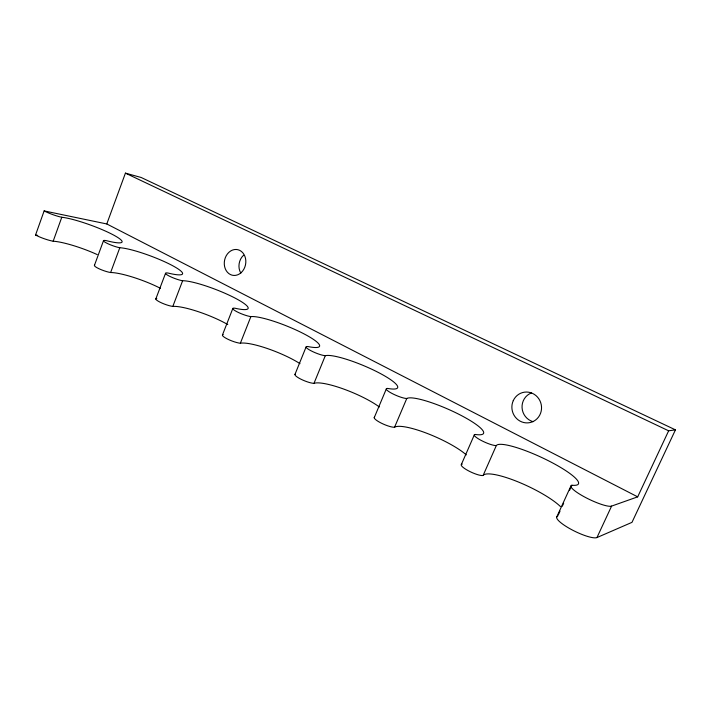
<?xml version="1.0" encoding="UTF-8"?>
<svg xmlns="http://www.w3.org/2000/svg" width="711" height="711" viewBox="0 0 711 711"><rect width="100%" height="100%" fill="white"/><g stroke="black" fill="none" stroke-linecap="round" stroke-linejoin="round"><path stroke-width="1.07" d="M97.22 254.591A34.635 5.804 19.8 0 0 53.174 241.216A13.109 2.124 19.5 0 1 35.55 235.003L44.135 210.918L106.783 223.956L637.678 496.856L668.642 430.813L675.45 429.853L631.981 522.354L596.956 537.56A22.788 4.986 26 0 1 570.969 529.286A22.788 4.986 26 0 1 557.735 516.186M53.174 241.216L61.786 217.273A34.768 5.03 20.1 0 1 112.827 234.648A34.768 5.03 20.1 0 1 106.215 240.611A10.087 1.511 20.3 0 0 106.348 242.949A10.087 1.511 20.3 0 0 119.795 247.748A35.719 5.51 20.6 0 1 171.689 265.194A35.719 5.51 20.6 0 1 167.894 273.015A10.381 1.662 20.8 0 0 168.845 275.877A10.381 1.662 20.8 0 0 182.62 280.747A36.865 6.043 21.1 0 1 235.332 298.229A36.865 6.043 21.1 0 1 234.852 308.192A10.745 1.822 21.4 0 0 236.781 311.667A10.745 1.822 21.4 0 0 250.876 316.608A38.287 6.612 21.8 0 1 304.361 334.063A38.287 6.612 21.8 0 1 307.801 346.515A11.198 1.991 22.2 0 0 310.876 350.701A11.198 1.991 22.2 0 0 325.3 355.704A40.074 7.226 22.7 0 1 379.496 373.062A40.074 7.226 22.7 0 1 387.584 388.419A11.776 2.177 23.1 0 0 392.019 393.45A11.776 2.177 23.1 0 0 406.772 398.498A42.367 7.857 23.7 0 1 461.572 415.668A42.367 7.857 23.7 0 1 475.206 434.457A12.531 2.364 24.2 0 0 481.267 440.465A12.531 2.364 24.2 0 0 496.331 445.548A45.335 8.505 24.8 0 1 551.62 462.408A45.335 8.505 24.8 0 1 571.884 485.24A22.894 4.328 25.5 0 0 585.597 497.522A22.894 4.328 25.5 0 0 611.593 506.099L637.678 496.856M106.783 223.956L125.429 173.137L141.125 177.474L675.45 429.853M94.376 265.523L103.477 240.771M94.714 265.159A10.052 1.751 20 0 0 99.149 268.811A10.052 1.751 20 0 0 110.623 272.526L119.795 247.748M155.78 299.055L165.494 273.415M156.811 298.398A10.345 1.92 20.5 0 0 160.064 302.184A10.345 1.92 20.5 0 0 172.817 306.414L182.62 280.747M222.481 334.899L232.87 308.37M223.183 334.597A10.701 2.097 21.3 0 0 227.369 338.978A10.701 2.097 21.3 0 0 240.362 343.226L250.876 316.608M294.949 374.457L306.121 346.906M295.483 374.03A11.154 2.302 22.2 0 0 300.762 379.105A11.154 2.302 22.2 0 0 313.986 383.353L325.3 355.704M374.208 417.721L386.26 389.068M374.537 417.153A11.723 2.506 23.3 0 0 381.096 423.027A11.723 2.506 23.3 0 0 394.552 427.258L406.772 398.498M461.35 464.496L474.388 434.741M462.203 464.123A12.469 2.72 24.5 0 0 468.025 470.584A12.469 2.72 24.5 0 0 483.089 475.508L496.331 445.548M556.686 517.101L570.906 486.013M558.188 515.182L560.01 511.191M562.294 506.205L563.663 503.21M569.6 490.235L571.884 485.24M596.956 537.56L611.593 506.099M35.55 235.003L37.719 235.394M125.429 173.137L668.642 430.813M61.786 217.273A13.154 1.84 19.9 0 1 44.135 210.918M240.771 273.042A12.789 10.567 -79.7 0 1 243.562 255.258M533.134 421.694A15.1 14.504 74.5 0 1 522.061 407.767A15.1 14.504 74.5 0 1 531.419 392.97M483.089 475.508A45.122 9.794 25.2 0 1 517.119 481.498A45.122 9.794 25.2 0 1 560.437 506.552M394.552 427.258A42.171 9.047 23.9 0 1 427.08 433.381A42.171 9.047 23.9 0 1 466.283 454.88M313.986 383.353A39.905 8.319 22.8 0 1 343.591 389.024A39.905 8.319 22.8 0 1 379.327 406.959M240.362 343.226A38.127 7.617 21.8 0 1 299.98 363.641M172.817 306.414A36.714 6.959 21 0 1 227.778 324.563M110.623 272.526A35.577 6.355 20.3 0 1 160.393 288.293M241.171 272.624A13.065 10.701 -79.8 0 0 239.696 250.361A13.065 10.701 -79.8 0 0 224.303 264.385A13.065 10.701 -79.8 0 0 241.171 272.624M513.262 400.657A15.473 14.807 76.4 0 0 527.997 422.867A15.473 14.807 76.4 0 0 538.876 398.88A15.473 14.807 76.4 0 0 513.262 400.657"/></g></svg>
